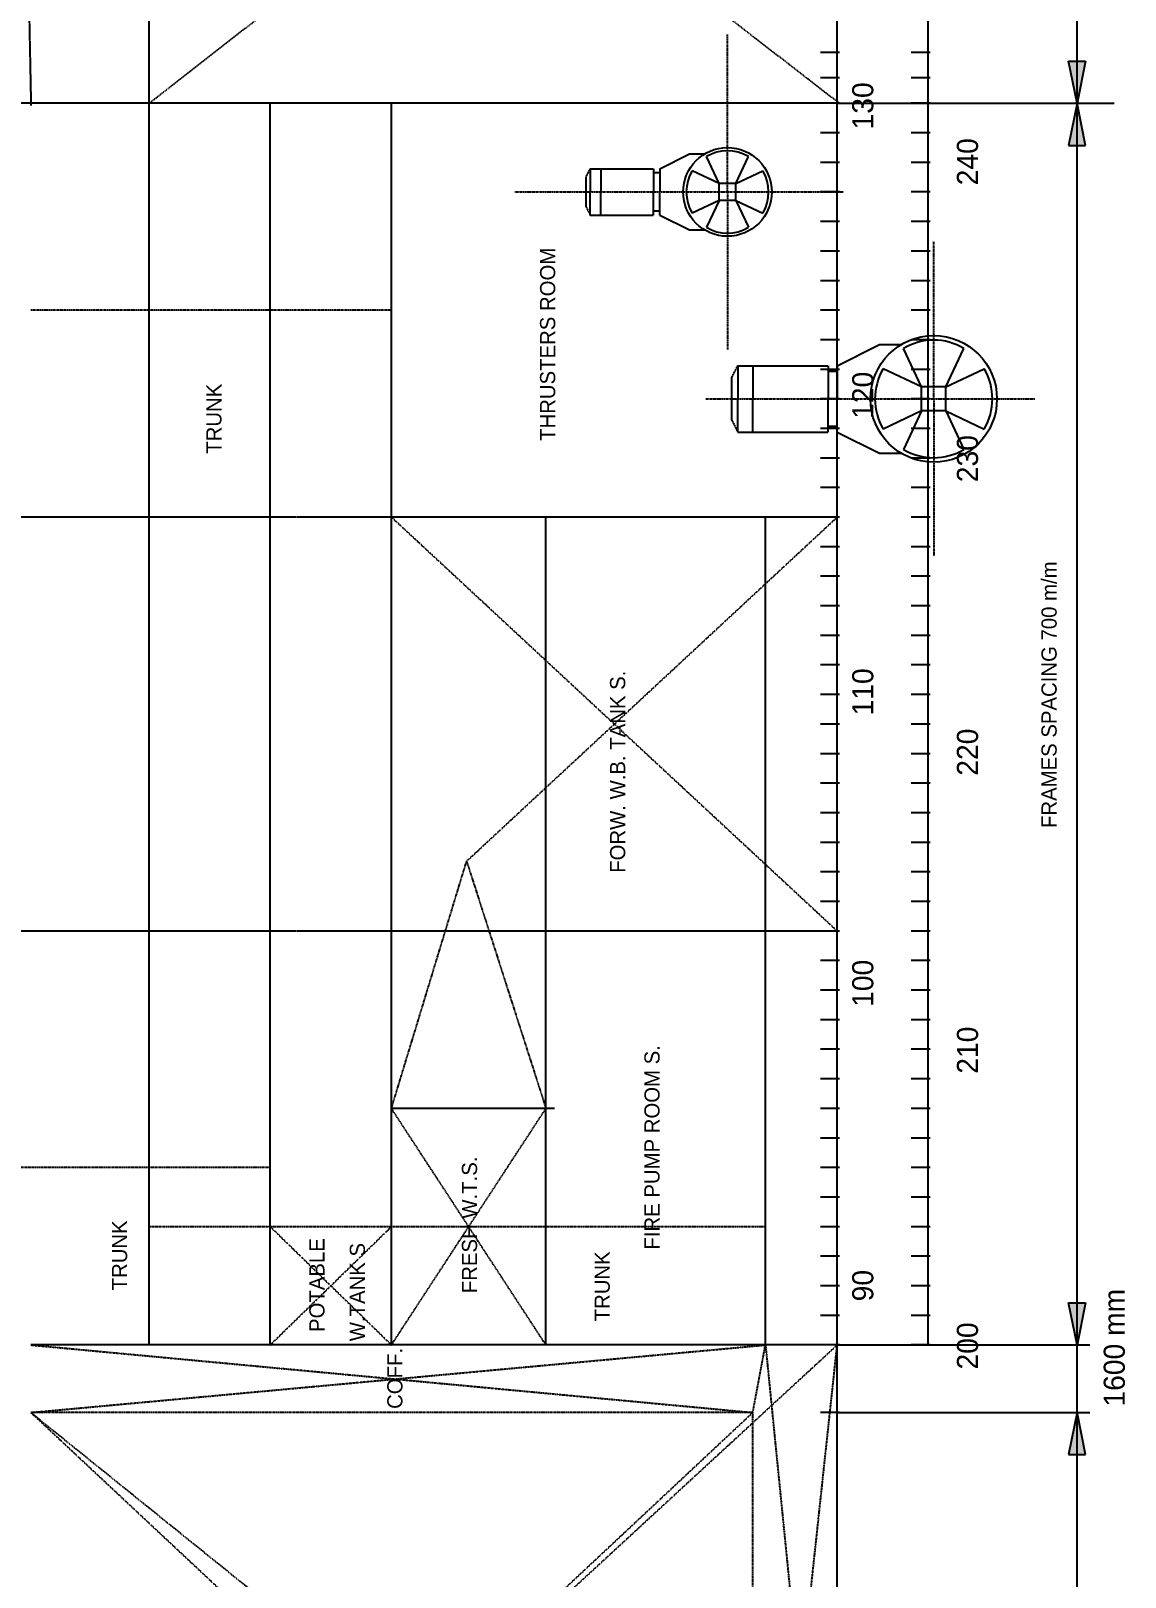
# Model space of a CAD drawing. Header units: millimetres. Extents: x 315178 to 535220, y 80241 to 421603.
# Drawn here: x 422127 to 448046, y 339547 to 376156 of the extents above; entities that cross this region are included whole.
import ezdxf

# ---------------------------------------------------------------- set-up
doc = ezdxf.new("R2010")
doc.units = ezdxf.units.MM
doc.linetypes.add('DASHDOT2', pattern=[12.7, 6.35, -3.175, 0, -3.175])
doc.linetypes.add('HIDDEN2', pattern=[4.7625, 3.175, -1.5875])
for name, color, linetype in [('AUX-013', 7, 'DASHDOT2'), ('DIB-018', 6, 'Continuous'), ('DIB-035', 1, 'Continuous'), ('DIB-050', 111, 'Continuous'), ('EJES', 6, 'DASHDOT2'), ('OCU-018', 6, 'HIDDEN2'), ('OCU-035', 1, 'HIDDEN2'), ('TEX-018', 6, 'Continuous')]:
    doc.layers.add(name, color=color, linetype=linetype)

msp = doc.modelspace()

# ---------------------------------------------------------------- linework, layer by layer
at = {"layer": 'AUX-013'}
for p, q in [((441277, 374443), (428427, 384378)), ((424927, 374443), (428427, 377172)), ((438627, 372343), (438627, 376070)), ((433590, 372343), (441379, 372343)), ((438627, 372343), (438627, 368617)), ((443512, 367443), (443512, 371170)), ((430667, 369543), (422127, 369543)), ((438116, 367443), (445905, 367443)), ((443512, 367443), (443512, 363717)), ((441227, 354843), (430667, 364643)), ((432448, 356496), (441227, 364643)), ((430667, 350643), (432448, 356496)), ((432448, 356496), (434327, 350643)), ((434327, 345043), (430667, 350643)), ((430667, 345043), (434327, 350643)), ((427797, 349243), (413827, 349243)), ((439527, 347843), (424927, 347843)), ((427797, 347843), (428427, 347229)), ((428427, 345658), (430667, 347843)), ((428427, 347229), (430667, 345043)), ((427797, 345043), (428427, 345658)), ((422127, 327443), (441227, 345043)), ((422127, 345043), (439227, 343443)), ((422127, 343443), (439527, 345043)), ((439227, 326462), (441227, 345043)), ((439527, 345043), (441227, 328043)), ((422127, 343443), (439227, 327443)), ((422127, 327443), (439227, 343443)), ((422127, 343443), (441227, 328043))]:
    msp.add_line(p, q, dxfattribs=at)
at = {"layer": 'DIB-018'}
for p, q in [((446907, 148043), (446907, 405622)), ((441227, 157043), (441227, 404263)), ((441227, 157043), (441227, 400843)), ((441227, 146243), (441227, 398443)), ((441277, 375643), (440827, 375643)), ((441277, 375643), (441177, 375643)), ((443427, 375643), (442977, 375643)), ((446707, 375443), (447107, 375443)), ((446907, 374443), (446707, 375443)), ((447107, 375443), (446907, 374443)), ((441277, 375043), (440827, 375043)), ((441277, 375043), (441177, 375043)), ((443427, 375043), (442977, 375043)), ((441277, 374443), (440827, 374443)), ((441277, 374443), (441177, 374443)), ((441227, 374443), (447790, 374443)), ((443427, 374443), (442977, 374443)), ((446907, 374443), (446707, 373443)), ((447107, 373443), (446907, 374443)), ((441277, 373743), (440827, 373743)), ((441277, 373743), (441177, 373743)), ((443427, 373743), (442977, 373743)), ((446707, 373443), (447107, 373443)), ((441277, 373043), (440827, 373043)), ((441277, 373043), (441177, 373043)), ((443427, 373043), (442977, 373043)), ((441277, 372343), (440827, 372343)), ((441277, 372343), (441177, 372343)), ((443427, 372343), (442977, 372343)), ((441277, 371643), (440827, 371643)), ((441277, 371643), (441177, 371643)), ((443427, 371643), (442977, 371643)), ((441277, 370943), (440827, 370943)), ((441277, 370943), (441177, 370943)), ((443427, 370943), (442977, 370943)), ((441277, 370243), (440827, 370243)), ((441277, 370243), (441177, 370243)), ((443427, 370243), (442977, 370243)), ((441277, 369543), (440827, 369543)), ((441277, 369543), (441177, 369543)), ((443427, 369543), (442977, 369543)), ((441277, 368843), (440827, 368843)), ((441277, 368843), (441177, 368843)), ((443427, 368843), (442977, 368843)), ((441277, 368143), (440827, 368143)), ((441277, 368143), (441177, 368143)), ((443427, 368143), (442977, 368143)), ((441277, 367443), (440827, 367443)), ((441277, 367443), (441177, 367443)), ((443427, 367443), (442977, 367443)), ((441277, 366743), (440827, 366743)), ((441277, 366743), (441177, 366743)), ((443427, 366743), (442977, 366743)), ((441277, 366043), (440827, 366043)), ((441277, 366043), (441177, 366043)), ((443427, 366043), (442977, 366043)), ((441277, 365343), (440827, 365343)), ((441277, 365343), (441177, 365343)), ((443427, 365343), (442977, 365343)), ((441277, 364643), (440827, 364643)), ((441277, 364643), (441177, 364643)), ((443427, 364643), (442977, 364643)), ((441277, 363943), (440827, 363943)), ((441277, 363943), (441177, 363943)), ((443427, 363943), (442977, 363943)), ((441277, 363243), (440827, 363243)), ((441277, 363243), (441177, 363243)), ((443427, 363243), (442977, 363243)), ((441277, 362543), (440827, 362543)), ((441277, 362543), (441177, 362543)), ((443427, 362543), (442977, 362543)), ((441277, 361843), (440827, 361843)), ((441277, 361843), (441177, 361843)), ((443427, 361843), (442977, 361843)), ((441277, 361143), (440827, 361143)), ((441277, 361143), (441177, 361143)), ((443427, 361143), (442977, 361143)), ((441277, 360443), (440827, 360443)), ((441277, 360443), (441177, 360443)), ((443427, 360443), (442977, 360443)), ((441277, 359743), (440827, 359743)), ((441277, 359743), (441177, 359743)), ((443427, 359743), (442977, 359743)), ((441277, 359043), (440827, 359043)), ((441277, 359043), (441177, 359043)), ((443427, 359043), (442977, 359043)), ((441277, 358343), (440827, 358343)), ((441277, 358343), (441177, 358343)), ((443427, 358343), (442977, 358343)), ((441277, 357643), (440827, 357643)), ((441277, 357643), (441177, 357643)), ((443427, 357643), (442977, 357643)), ((441277, 356943), (440827, 356943)), ((441277, 356943), (441177, 356943)), ((443427, 356943), (442977, 356943)), ((441277, 356243), (440827, 356243)), ((441277, 356243), (441177, 356243)), ((443427, 356243), (442977, 356243)), ((441277, 355543), (440827, 355543)), ((441277, 355543), (441177, 355543)), ((443427, 355543), (442977, 355543)), ((441277, 354843), (440827, 354843)), ((441277, 354843), (441177, 354843)), ((443427, 354843), (442977, 354843)), ((441277, 354143), (440827, 354143)), ((441277, 354143), (441177, 354143)), ((443427, 354143), (442977, 354143)), ((441277, 353443), (440827, 353443)), ((441277, 353443), (441177, 353443)), ((443427, 353443), (442977, 353443)), ((441277, 352743), (440827, 352743)), ((441277, 352743), (441177, 352743)), ((443427, 352743), (442977, 352743)), ((441277, 352043), (440827, 352043)), ((441277, 352043), (441177, 352043)), ((443427, 352043), (442977, 352043)), ((441277, 351343), (440827, 351343)), ((441277, 351343), (441177, 351343)), ((443427, 351343), (442977, 351343)), ((441277, 350643), (440827, 350643)), ((441277, 350643), (441177, 350643)), ((443427, 350643), (442977, 350643)), ((441277, 349943), (440827, 349943)), ((441277, 349943), (441177, 349943)), ((443427, 349943), (442977, 349943)), ((441277, 349243), (440827, 349243)), ((441277, 349243), (441177, 349243)), ((443427, 349243), (442977, 349243)), ((441277, 348543), (440827, 348543)), ((441277, 348543), (441177, 348543)), ((443427, 348543), (442977, 348543)), ((441277, 347843), (440827, 347843)), ((441277, 347843), (441177, 347843)), ((443427, 347843), (442977, 347843)), ((441277, 347143), (440827, 347143)), ((441277, 347143), (441177, 347143)), ((443427, 347143), (442977, 347143)), ((441277, 346443), (440827, 346443)), ((441277, 346443), (441177, 346443)), ((443427, 346443), (442977, 346443)), ((446707, 346043), (447107, 346043)), ((446907, 345043), (446707, 346043)), ((447107, 346043), (446907, 345043)), ((441277, 345743), (440827, 345743)), ((441277, 345743), (441177, 345743)), ((443427, 345743), (442977, 345743)), ((441277, 345043), (440827, 345043)), ((441277, 345043), (441177, 345043)), ((441227, 345043), (447207, 345043)), ((443427, 345043), (442977, 345043)), ((441277, 343443), (440827, 343443)), ((441277, 343443), (441177, 343443)), ((441227, 343443), (447207, 343443)), ((446907, 343451), (446707, 342451)), ((447107, 342451), (446907, 343451)), ((446707, 342451), (447107, 342451))]:
    msp.add_line(p, q, dxfattribs=at)
for points in [[(446707, 375443), (446907, 374443), (447107, 375443)], [(446707, 373443), (446907, 374443), (447107, 373443)], [(446707, 346043), (446907, 345043), (447107, 346043)], [(446707, 342451), (446907, 343451), (447107, 342451)]]:
    msp.add_solid(points, dxfattribs=at)
at = {"layer": 'DIB-035'}
for p, q in [((437027, 372893), (437727, 373243)), ((437727, 373243), (438086, 373243)), ((438427, 372543), (438127, 373180)), ((438827, 372543), (439127, 373180)), ((438427, 372543), (437790, 372843)), ((438827, 372543), (439464, 372843)), ((438827, 372543), (438427, 372543)), ((438427, 372143), (438427, 372543)), ((438827, 372143), (438827, 372543)), ((438427, 372143), (437790, 371843)), ((438427, 372143), (438127, 371506)), ((438827, 372143), (438427, 372143)), ((438827, 372143), (439127, 371506)), ((438827, 372143), (439464, 371843)), ((437027, 371793), (437727, 371443)), ((437727, 371443), (438086, 371443)), ((441227, 368229), (442227, 368728)), ((442227, 368728), (442740, 368728)), ((443226, 367729), (442798, 368639)), ((443798, 367729), (444226, 368639)), ((443226, 367729), (442317, 368157)), ((443798, 367729), (444707, 368157)), ((443226, 367158), (443226, 367729)), ((443798, 367729), (443226, 367729)), ((443798, 367158), (443798, 367729)), ((443226, 367158), (442317, 366729)), ((443226, 367158), (442798, 366248)), ((443798, 367158), (443226, 367158)), ((443798, 367158), (444226, 366248)), ((443798, 367158), (444707, 366729)), ((441227, 366658), (442227, 366158)), ((442227, 366158), (442740, 366158))]:
    msp.add_line(p, q, dxfattribs=at)
for centre, radius, start, end in [((438627, 372343), 975, 59.1481, 120.8519), ((438627, 372343), 975, 149.1481, 210.8519), ((438627, 372343), 975, 329.1481, 30.8519), ((438627, 372343), 975, 239.1481, 300.8519), ((443512, 367443), 1392, 59.1481, 120.8519), ((443512, 367443), 1392, 149.1481, 210.8519), ((443512, 367443), 1392, 329.1481, 30.8519), ((443512, 367443), 1392, 239.1481, 300.8519)]:
    msp.add_arc(centre, radius, start, end, dxfattribs=at)
at = {"layer": 'DIB-050'}
for centre, radius in [((438627, 372343), 1050), ((443512, 367443), 1499)]:
    msp.add_circle(centre, radius, dxfattribs=at)
at = {"layer": 'EJES'}
for p, q in [((439227, 343443), (439527, 345043)), ((439227, 343443), (422127, 343443)), ((439227, 326462), (439227, 343443))]:
    msp.add_line(p, q, dxfattribs=at)
at = {"layer": 'OCU-018'}
for p, q in [((435277, 372693), (435377, 372893)), ((435277, 371993), (435277, 372693)), ((435377, 372893), (436877, 372893)), ((435377, 372893), (435377, 372343)), ((435627, 372893), (435627, 372343)), ((436877, 372893), (436877, 372343)), ((437027, 372798), (436877, 372798)), ((437027, 372893), (437027, 372343)), ((435377, 371793), (435377, 372343)), ((435627, 371793), (435627, 372343)), ((436877, 371793), (436877, 372343)), ((437027, 371793), (437027, 372343)), ((435277, 371993), (435377, 371793)), ((435377, 371793), (436877, 371793)), ((437027, 371889), (436877, 371889)), ((438728, 367943), (438871, 368229)), ((438728, 366943), (438728, 367943)), ((438871, 368229), (438871, 367443)), ((438871, 368229), (441013, 368229)), ((439228, 368229), (439228, 367443)), ((441013, 368229), (441013, 367443)), ((441227, 368092), (441013, 368092)), ((441227, 368229), (441227, 367443)), ((438871, 366658), (438871, 367443)), ((439228, 366658), (439228, 367443)), ((441013, 366658), (441013, 367443)), ((441227, 366658), (441227, 367443)), ((438728, 366943), (438871, 366658)), ((438871, 366658), (441013, 366658)), ((441227, 366794), (441013, 366794))]:
    msp.add_line(p, q, dxfattribs=at)
at = {"layer": 'OCU-035'}
for p, q in [((421716, 395363), (422128, 374388)), ((424927, 345043), (424927, 392283)), ((441277, 374443), (415930, 374443)), ((427797, 345043), (427797, 374443)), ((430667, 345043), (430667, 374443)), ((428427, 364643), (410777, 364643)), ((441227, 364643), (428427, 364643)), ((434327, 345043), (434327, 364643)), ((439527, 345043), (439527, 364643)), ((428427, 354843), (408127, 354843)), ((441227, 354843), (428427, 354843)), ((434527, 350643), (430667, 350643)), ((441227, 345043), (422127, 345043))]:
    msp.add_line(p, q, dxfattribs=at)
at = {"layer": 'TEX-018'}
msp.add_line((443377, 403243), (443377, 345043), dxfattribs=at)

# ---------------------------------------------------------------- texts
for s, height, p in [('130', 500, (442082, 373824)), ('240', 500, (444562, 372501)), ('THRUSTERS ROOM', 360, (434547, 366449)), ('120', 500, (442082, 366971)), ('TRUNK', 360, (426642, 366145)), ('230', 500, (444562, 365471)), ('FRAMES SPACING 700 m/m', 360, (446425, 357283)), ('110', 500, (442082, 359949)), ('FORW. W.B. TANK S.', 360, (436205, 356222)), ('220', 500, (444562, 358521)), ('100', 500, (442082, 353048)), ('210', 500, (444562, 351465)), ('FIRE PUMP ROOM S.', 360, (437019, 347301)), ('FRESH W.T.S.', 360, (432696, 346269)), ('TRUNK', 360, (424407, 346336)), ('POTABLE', 360, (429082, 345350)), ('W.TANK S', 360, (430040, 345131)), ('TRUNK', 360, (435839, 345603)), ('90', 500, (442082, 346076)), ('1600 mm', 500, (448039, 343584)), ('200', 500, (444562, 344462)), ('COFF.', 360, (430928, 343529))]:
    msp.add_text(s, height=height, rotation=90, dxfattribs=at).set_placement(p)

doc.saveas('drawing.dxf')
